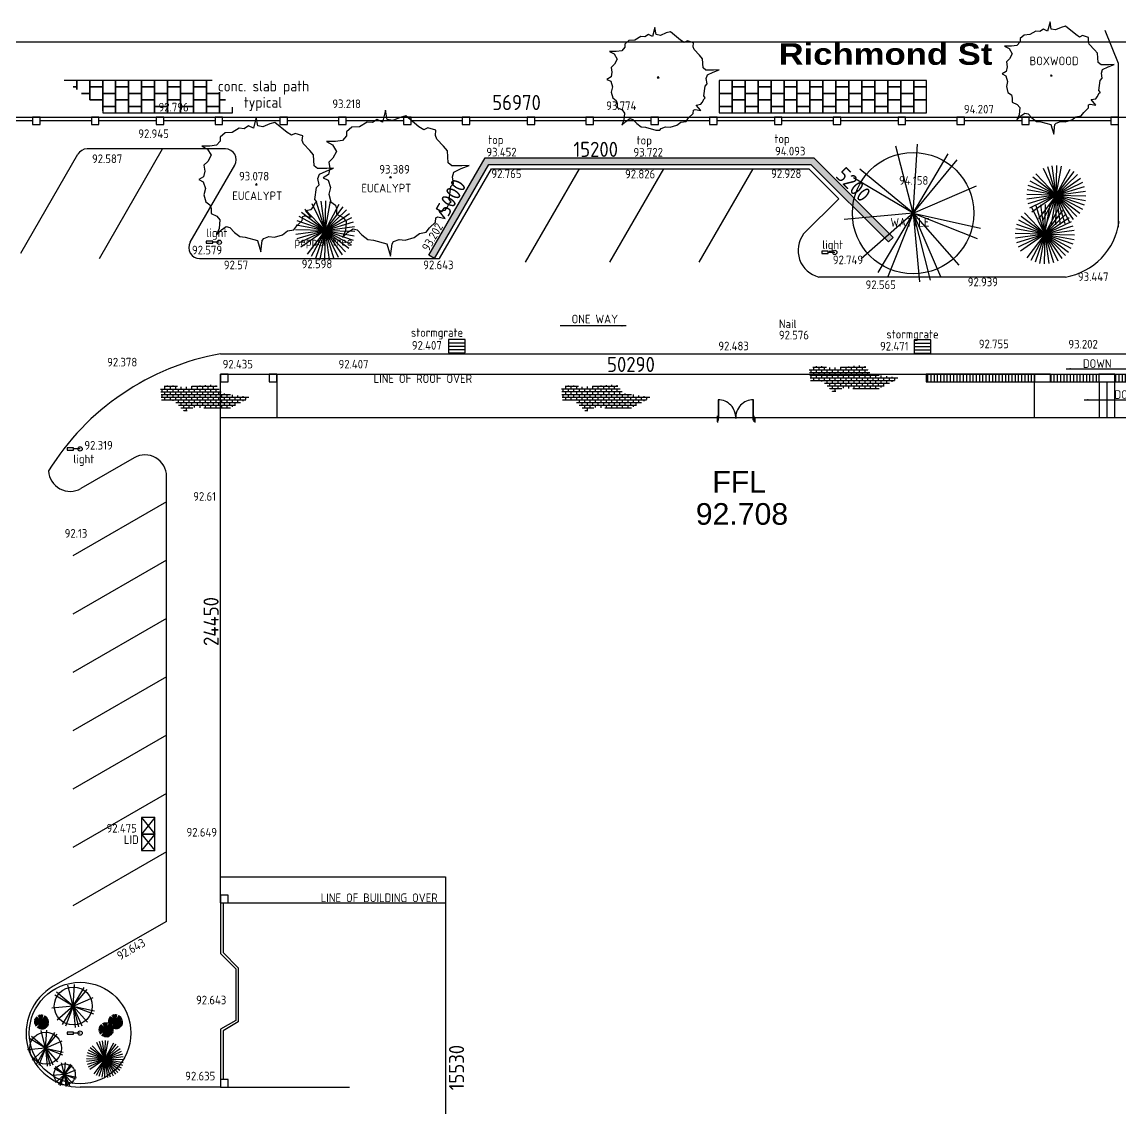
# Model space of a CAD drawing. Extents: x -406070 to -21769, y -87485 to 68103.
# Drawn here: x -120960 to -70159, y 9843 to 60089 of the extents above; entities that cross this region are included whole.
import ezdxf

# ---------------------------------------------------------------- set-up
doc = ezdxf.new("R2010")
doc.units = 0
doc.header["$MEASUREMENT"] = 0
doc.linetypes.add('HIDDEN', pattern=[9.525, 6.35, -3.175])
doc.layers.get('0').update_dxf_attribs({"linetype": 'CONTINUOUS'})
for name, color, linetype in [('CONSTRUCTION', 7, 'CONTINUOUS'), ('DIMS', 7, 'CONTINUOUS'), ('FIXTURES', 11, 'CONTINUOUS'), ('HATCH', 11, 'CONTINUOUS'), ('MVIEW', 7, 'CONTINUOUS'), ('SITE', 7, 'CONTINUOUS'), ('SPOTHEIGHTS', 7, 'CONTINUOUS'), ('WALLS', 2, 'CONTINUOUS')]:
    doc.layers.add(name, color=color, linetype=linetype)
doc.styles.add('DIMTEXT', font='isocp3.shx', dxfattribs={"width": 0.8})
doc.styles.add('HEADINGS', font='sanss___.ttf')
doc.styles.add('NOTES', font='isocp3.shx')
doc.styles.add('PRESENTATION', font='counb___.ttf')
doc.dimstyles.new('ARCH200$7', dxfattribs={"dimscale": 200, "dimtxt": 2, "dimasz": 1, "dimexe": 1, "dimexo": 8, "dimgap": 1, "dimtad": 1, "dimdec": 0, "dimtxsty": 'DIMTEXT', "dimcen": 2.5, "dimse1": 1, "dimse2": 1, "dimclrd": 256, "dimclre": 256, "dimclrt": 256, "dimazin": 3, "dimtfac": 1, "dimtdec": 0, "dimtmove": 0, "dimatfit": 3, "dimtolj": 1, "dimtzin": 0})

# ---------------------------------------------------------------- blocks, each defined once
blk = doc.blocks.new('STORMGRATE')
at = {"layer": 'FIXTURES'}
for p, q in [((-770, -155), (0, -155)), ((-770, -305), (0, -305)), ((-770, -455), (0, -455))]:
    blk.add_line(p, q, dxfattribs=at)
blk.add_lwpolyline([(-770, -610), (0, -610), (0, 0), (-770, 0)], close=True, dxfattribs=at)

msp = doc.modelspace()

# ---------------------------------------------------------------- hatches: boundary and pattern name
at = {"layer": 'HATCH'}
h = msp.add_hatch(dxfattribs=at)
h.set_pattern_fill('ACAD_ISO07W100', color=256, scale=25, angle=45, style=0)
h.set_pattern_definition([(45, (0, 0), (-88.38835, 88.38835), [12.5, -75])])
h.paths.add_polyline_path([(-99533.1, 53799.7), (-102133.1, 49296.4), (-101873.3, 49146.4), (-99359.9, 53499.7), (-84467.8, 53499.7), (-82524.6, 51561.8, -0.0329213), (-82458.7, 51925.4), (-84333, 53799.7)])
h.paths.add_polyline_path([(-81992.1, 51030.8), (-81600.9, 51067.7), (-82458.7, 51925.4, 0.0329213), (-82524.6, 51561.8)])
h.paths.add_polyline_path([(-81046, 50087.2), (-80819.8, 50286.5), (-81600.9, 51067.7), (-81992.1, 51030.8)])
h.paths.add_polyline_path([(-80656, 50122.8), (-80819.8, 50286.5), (-81046, 50087.2), (-80868.5, 49910.3)])
h = msp.add_hatch(dxfattribs=at)
h.set_pattern_fill('BRICK', color=256, scale=500, style=0)
h.set_pattern_definition([(0, (23169.02, 3000.54), (0, 125), []), (90, (23169.02, 3000.54), (-250, 2e-14), [125, -125]), (90, (23294.02, 3000.54), (-250, 2e-14), [-125, 125])])
h.paths.add_polyline_path([(-82116.3, 43111), (-81326.6, 43111), (-80379.1, 43616), (-81674.1, 43805.3), (-81989.9, 44215.6), (-83537.6, 44089.3), (-84074.5, 44184), (-84548.3, 44089.3), (-84485.2, 43489.7), (-83916.6, 43458.2), (-83411.3, 42953.2), (-83000.7, 43142.6)])
h = msp.add_hatch(dxfattribs=at)
h.set_pattern_fill('_U', color=256, scale=150, angle=90, style=0, pattern_type=0)
h.set_pattern_definition([(90, (0, 0), (-150, 9e-15), [])])
h.paths.add_polyline_path([(-74109.6, 43439.8), (-74109.6, 43789.8), (-79129.6, 43789.8), (-79129.6, 43439.8)])
h.paths.add_polyline_path([(-73379.6, 43789.8), (-73379.6, 43439.8), (-71135, 43439.8), (-71135, 43789.8)])
h.paths.add_polyline_path([(-70405, 43789.8), (-70405, 43439.8), (-68160, 43439.8), (-68160, 43789.8)])
h.paths.add_polyline_path([(-67430, 43789.8), (-67430, 43439.8), (-65185, 43439.8), (-65185, 43789.8)])
h.paths.add_polyline_path([(-62209.6, 43439.8), (-62209.6, 43789.8), (-64455, 43789.8), (-64455, 43439.8)])
h = msp.add_hatch(dxfattribs=at)
h.set_pattern_fill('BRICK', color=256, scale=500, style=0)
h.set_pattern_definition([(0, (-6845.91, 2107.34), (0, 125), []), (90, (-6845.9, 2107.34), (-250, 2e-14), [125, -125]), (90, (-6720.9, 2107.34), (-250, 2e-14), [-125, 125])])
h.paths.add_polyline_path([(-112131.2, 42217.8), (-111341.6, 42217.8), (-110394, 42722.8), (-111689, 42912.1), (-112004.9, 43322.4), (-113552.5, 43196.1), (-114089.5, 43290.8), (-114563.2, 43196.1), (-114500.1, 42596.5), (-113931.5, 42565), (-113426.2, 42060), (-113015.6, 42249.4)])
h = msp.add_hatch(dxfattribs=at)
h.set_pattern_fill('BRICK', color=256, scale=500, style=0)
h.set_pattern_definition([(0, (11703.48, 2111), (0, 125), []), (90, (11703.48, 2111), (-250, 2e-14), [125, -125]), (90, (11828.48, 2111), (-250, 2e-14), [-125, 125])])
h.paths.add_polyline_path([(-93581.8, 42221.5), (-92792.2, 42221.5), (-91844.6, 42726.4), (-93139.6, 42915.8), (-93455.5, 43326), (-95003.1, 43199.8), (-95540.1, 43294.5), (-96013.9, 43199.8), (-95950.7, 42600.2), (-95382.2, 42568.6), (-94876.8, 42063.7), (-94466.2, 42253)])

# ---------------------------------------------------------------- linework, layer by layer
for points in [[(-91525.4, 57559.9), (-91568.3, 57504.8), (-91482.5, 57504.8)], [(-73341, 57650.4), (-73383.9, 57595.3), (-73298.1, 57595.3)], [(-103907.6, 52946.8), (-103950.5, 52891.8), (-103864.7, 52891.8)], [(-110114.3, 52611.3), (-110157.2, 52556.3), (-110071.4, 52556.3)]]:
    msp.add_lwpolyline(points, close=True)
at = {"layer": 'CONSTRUCTION', "color": 6}
msp.add_line((-126865.5, 55690.8), (-30187.6, 55690.8), dxfattribs=at)
at = {"layer": 'CONSTRUCTION'}
for p, q in [((-120468.7, 55515.8), (-123118.7, 55515.8)), ((-117748.7, 55515.8), (-120118.7, 55515.8)), ((-114748.7, 55515.8), (-117398.7, 55515.8)), ((-112028.7, 55515.8), (-114398.7, 55515.8)), ((-109028.7, 55515.8), (-111678.7, 55515.8)), ((-106308.7, 55515.8), (-108678.7, 55515.8)), ((-103308.7, 55515.8), (-105958.7, 55515.8)), ((-100588.7, 55515.8), (-102958.7, 55515.8)), ((-97588.7, 55515.8), (-100238.7, 55515.8)), ((-94868.7, 55515.8), (-97238.7, 55515.8)), ((-91868.7, 55515.8), (-94518.7, 55515.8)), ((-89148.7, 55515.8), (-91518.7, 55515.8)), ((-86148.7, 55515.8), (-88798.7, 55515.8)), ((-83428.7, 55515.8), (-85798.7, 55515.8)), ((-80428.7, 55515.8), (-83078.7, 55515.8)), ((-77708.7, 55515.8), (-80078.7, 55515.8)), ((-74708.7, 55515.8), (-77358.7, 55515.8)), ((-70579.6, 55515.8), (-74358.7, 55515.8)), ((-70229.6, 50591.2), (-70229.6, 55690.8)), ((-121017.9, 49396.4), (-118379.8, 53965.8)), ((-111545, 54215.8), (-117946.8, 54215.8)), ((-117380.7, 49146.4), (-114453.9, 54215.8)), ((-113172.7, 49896.4), (-111112, 53465.8)), ((-99244.4, 53299.7), (-84557.7, 53299.7)), ((-95177.3, 53299.7), (-97677.3, 48969.6)), ((-91285.3, 53299.7), (-93785.3, 48969.6)), ((-87143.3, 53299.7), (-89643.3, 48969.6)), ((-84557.7, 53299.7), (-83168.8, 51910.8)), ((-83168.8, 51910.8), (-84796.4, 50283.2)), ((-111769.6, 44739.8), (-69652.3, 44739.8)), ((-115769.6, 39925.7), (-118230.4, 38505)), ((-114269.6, 18475.9), (-114269.6, 39059.7)), ((-114269.6, 18475.9), (-119519.6, 15474.8)), ((-111769.6, 10809.8), (-118269.6, 10809.8)), ((-111769.6, 10809.8), (-105804.6, 10809.8))]:
    msp.add_line(p, q, dxfattribs=at)
at = {"layer": 'CONSTRUCTION', "color": 1}
msp.add_line((-109170.6, 43789.8), (-74109.6, 43789.8), dxfattribs=at)
at = {"layer": 'CONSTRUCTION'}
for points in [[(-120468.7, 55690.8), (-120468.7, 55340.8), (-120118.7, 55340.8), (-120118.7, 55690.8)], [(-117748.7, 55690.8), (-117748.7, 55340.8), (-117398.7, 55340.8), (-117398.7, 55690.8)], [(-114748.7, 55690.8), (-114748.7, 55340.8), (-114398.7, 55340.8), (-114398.7, 55690.8)], [(-112028.7, 55690.8), (-112028.7, 55340.8), (-111678.7, 55340.8), (-111678.7, 55690.8)], [(-109028.7, 55690.8), (-109028.7, 55340.8), (-108678.7, 55340.8), (-108678.7, 55690.8)], [(-106308.7, 55690.8), (-106308.7, 55340.8), (-105958.7, 55340.8), (-105958.7, 55690.8)], [(-103308.7, 55690.8), (-103308.7, 55340.8), (-102958.7, 55340.8), (-102958.7, 55690.8)], [(-100588.7, 55690.8), (-100588.7, 55340.8), (-100238.7, 55340.8), (-100238.7, 55690.8)], [(-97588.7, 55690.8), (-97588.7, 55340.8), (-97238.7, 55340.8), (-97238.7, 55690.8)], [(-94868.7, 55690.8), (-94868.7, 55340.8), (-94518.7, 55340.8), (-94518.7, 55690.8)], [(-91868.7, 55690.8), (-91868.7, 55340.8), (-91518.7, 55340.8), (-91518.7, 55690.8)], [(-89148.7, 55690.8), (-89148.7, 55340.8), (-88798.7, 55340.8), (-88798.7, 55690.8)], [(-86148.7, 55690.8), (-86148.7, 55340.8), (-85798.7, 55340.8), (-85798.7, 55690.8)], [(-83428.7, 55690.8), (-83428.7, 55340.8), (-83078.7, 55340.8), (-83078.7, 55690.8)], [(-80428.7, 55690.8), (-80428.7, 55340.8), (-80078.7, 55340.8), (-80078.7, 55690.8)], [(-77708.7, 55690.8), (-77708.7, 55340.8), (-77358.7, 55340.8), (-77358.7, 55690.8)], [(-74708.7, 55690.8), (-74708.7, 55340.8), (-74358.7, 55340.8), (-74358.7, 55690.8)], [(-70579.6, 55690.8), (-70579.6, 55340.8), (-70229.6, 55340.8), (-70229.6, 55690.8)]]:
    msp.add_lwpolyline(points, close=True, dxfattribs=at)
for centre, radius, start, end in [((-117946.8, 53715.8), 500, 90, 150), ((-111545, 53715.8), 500, 330, 90), ((-73182.5, 51251.8), 3003.9, 279.58783, 352.53), ((-112739.7, 49646.4), 500, 150, 270), ((-83792.9, 49517.1), 1262.5, 142.64324, 256.42007), ((-109671.9, 33104.9), 11822.5, 100.22035, 148.28653), ((-115269.6, 39059.7), 1000, 0, 120), ((-118730.4, 39371), 1000, 182.94494, 300)]:
    msp.add_arc(centre, radius, start, end, dxfattribs=at)
at = {"layer": 'DIMS'}
for p, q in [((-70229.6, 58160.8), (-70841, 59690.8)), ((-70229.6, 55690.8), (-70229.6, 58160.8))]:
    msp.add_line(p, q, dxfattribs=at)
at = {"layer": 'FIXTURES'}
for p, q in [((-88779.6, 41589.8), (-88779.6, 41859.8)), ((-87089.6, 41589.8), (-87089.6, 41859.8)), ((-115425.4, 23290.2), (-114815.4, 22520.2)), ((-114815.4, 23290.2), (-115425.4, 22520.2)), ((-114815.4, 22520.2), (-115425.4, 21750.2)), ((-115425.4, 22520.2), (-114815.4, 21750.2))]:
    msp.add_line(p, q, dxfattribs=at)
for points in [[(-73398.7, 60089.4), (-73513.2, 59667.6), (-73699.1, 59759.3), (-73870.8, 59649.3), (-74056.8, 59667.6), (-74328.5, 59502.6), (-74600.3, 59484.2), (-74786.3, 59319.1), (-74786.3, 59172.4), (-74929.3, 59007.4), (-75186.8, 58970.7), (-75501.5, 58970.7), (-75286.9, 58860.7), (-75143.9, 58622.3), (-75272.6, 58383.9), (-75415.7, 58237.2), (-75387.1, 58017.1), (-75430, 57797.1), (-75615.9, 57687), (-75444.3, 57595.3), (-75358.5, 57338.6), (-75415.7, 57100.2), (-75344.1, 56825.1), (-75186.8, 56715.1), (-75143.9, 56568.4), (-75143.9, 56385), (-74915, 56274.9), (-74800.6, 56128.2), (-74829.2, 55798.2), (-74929.3, 55559.7), (-74743.3, 55743.1), (-74557.4, 55871.5), (-74414.4, 55834.8), (-74242.7, 55651.4), (-74028.1, 55486.4), (-73827.9, 55468), (-73355.8, 55339.7), (-73227.1, 54899.5), (-73169.8, 55339.7), (-73112.6, 55413), (-72912.4, 55486.4), (-72697.8, 55468), (-72383.1, 55559.7), (-72197.1, 55706.5), (-71954, 55743.1), (-71839.5, 55908.2), (-71625, 56109.9), (-71610.7, 56256.6), (-71539.1, 56293.3), (-71281.6, 56238.3), (-71496.2, 56495), (-71281.6, 56531.7), (-71210.1, 56623.4), (-71124.3, 56788.4), (-71067.1, 56825.1), (-71138.6, 56916.8), (-71081.4, 57375.3), (-70981.3, 57485.3), (-71024.2, 57723.7), (-70966.9, 57888.7), (-70709.5, 58017.1), (-70423.4, 58127.1), (-70680.9, 58108.8), (-71038.5, 58108.8), (-71167.2, 58218.8), (-71195.8, 58640.6), (-71338.9, 58805.7), (-71582.1, 59062.4), (-71625, 59190.8), (-71610.7, 59374.2), (-71896.8, 59465.9), (-72039.8, 59392.5), (-72211.5, 59502.6), (-72683.5, 59887.6), (-72883.8, 59832.6), (-73141.2, 59722.6), (-73341.5, 59759.3)], [(-91677.5, 59836.8), (-91791.9, 59415), (-91977.9, 59506.7), (-92149.6, 59396.7), (-92335.5, 59415), (-92607.3, 59250), (-92879.1, 59231.6), (-93065.1, 59066.6), (-93065.1, 58919.9), (-93208.1, 58754.8), (-93465.6, 58718.2), (-93780.3, 58718.2), (-93565.7, 58608.1), (-93422.7, 58369.7), (-93551.4, 58131.3), (-93694.5, 57984.6), (-93665.8, 57764.5), (-93708.7, 57544.5), (-93894.7, 57434.5), (-93723.1, 57342.7), (-93637.2, 57086), (-93694.5, 56847.6), (-93622.9, 56572.5), (-93465.6, 56462.5), (-93422.7, 56315.8), (-93422.7, 56132.4), (-93193.8, 56022.4), (-93079.3, 55875.7), (-93108, 55545.6), (-93208.1, 55307.2), (-93022.1, 55490.6), (-92836.2, 55618.9), (-92693.1, 55582.3), (-92521.5, 55398.8), (-92306.9, 55233.8), (-92106.6, 55215.5), (-91634.6, 55087.1), (-91505.8, 55076), (-91448.6, 55087.1), (-91391.4, 55160.5), (-91191.1, 55233.8), (-90976.6, 55215.5), (-90661.9, 55307.2), (-90475.9, 55453.9), (-90232.8, 55490.6), (-90118.3, 55655.6), (-89903.7, 55857.3), (-89889.4, 56004), (-89817.9, 56040.7), (-89560.4, 55985.7), (-89775, 56242.4), (-89560.4, 56279.1), (-89488.9, 56370.8), (-89403.1, 56535.8), (-89345.8, 56572.5), (-89417.4, 56664.2), (-89360.2, 57122.7), (-89260, 57232.7), (-89302.9, 57471.1), (-89245.7, 57636.2), (-88988.2, 57764.5), (-88702.2, 57874.6), (-88959.6, 57856.2), (-89317.2, 57856.2), (-89446, 57966.2), (-89474.6, 58388), (-89617.6, 58553.1), (-89860.8, 58809.8), (-89903.7, 58938.2), (-89889.4, 59121.6), (-90175.5, 59213.3), (-90318.6, 59139.9), (-90490.2, 59250), (-90962.3, 59635.1), (-91162.5, 59580.1), (-91420, 59470), (-91620.3, 59506.7)], [(-104136.2, 56006.8), (-104285, 55458.5), (-104526.7, 55577.7), (-104749.9, 55434.7), (-104991.7, 55458.5), (-105345, 55244), (-105698.3, 55220.1), (-105940.1, 55005.5), (-105940.1, 54814.8), (-106126, 54600.3), (-106460.7, 54552.6), (-106869.8, 54552.6), (-106590.9, 54409.5), (-106404.9, 54099.6), (-106572.3, 53789.7), (-106758.3, 53598.9), (-106721.1, 53312.9), (-106776.9, 53026.8), (-107018.6, 52883.8), (-106795.5, 52764.5), (-106683.9, 52430.8), (-106758.3, 52120.9), (-106665.3, 51763.3), (-106460.7, 51620.2), (-106404.9, 51429.5), (-106404.9, 51191.1), (-106107.4, 51048), (-105958.6, 50857.3), (-105995.8, 50428.2), (-106126, 50118.3), (-105884.2, 50356.7), (-105642.5, 50523.6), (-105456.6, 50475.9), (-105233.4, 50237.5), (-104954.5, 50022.9), (-104694.1, 49999.1), (-104080.4, 49832.2), (-103913.1, 49260), (-103838.7, 49832.2), (-103764.3, 49927.6), (-103504, 50022.9), (-103225, 49999.1), (-102815.9, 50118.3), (-102574.2, 50309), (-102258.1, 50356.7), (-102109.3, 50571.3), (-101830.3, 50833.5), (-101811.8, 51024.2), (-101718.7, 51071.9), (-101384, 51000.4), (-101663, 51334.2), (-101384, 51381.8), (-101291.1, 51501), (-101179.5, 51715.6), (-101105.1, 51763.3), (-101198.1, 51882.4), (-101123.7, 52478.5), (-100993.5, 52621.5), (-101049.3, 52931.4), (-100974.9, 53146), (-100640.2, 53312.9), (-100268.3, 53455.9), (-100603, 53432.1), (-101067.9, 53432.1), (-101235.2, 53575.1), (-101272.4, 54123.4), (-101458.4, 54338), (-101774.6, 54671.8), (-101830.3, 54838.6), (-101811.8, 55077), (-102183.7, 55196.3), (-102369.6, 55100.9), (-102592.8, 55244), (-103206.5, 55744.6), (-103466.8, 55673.1), (-103801.5, 55530), (-104061.9, 55577.7)], [(-110118.3, 55680.8), (-110255.7, 55174.7), (-110478.8, 55284.7), (-110684.8, 55152.7), (-110908, 55174.7), (-111234.1, 54976.6), (-111560.2, 54954.6), (-111783.4, 54756.5), (-111783.4, 54580.5), (-111955, 54382.5), (-112264, 54338.4), (-112641.6, 54338.4), (-112384.2, 54206.4), (-112212.5, 53920.3), (-112367, 53634.2), (-112538.7, 53458.2), (-112504.3, 53194.1), (-112555.8, 52930), (-112779, 52798), (-112573, 52687.9), (-112470, 52379.9), (-112538.7, 52093.8), (-112452.8, 51763.7), (-112264, 51631.7), (-112212.5, 51455.6), (-112212.5, 51235.6), (-111937.9, 51103.5), (-111800.5, 50927.4), (-111834.9, 50531.4), (-111955, 50245.2), (-111731.9, 50465.3), (-111508.7, 50619.4), (-111337.1, 50575.4), (-111131.1, 50355.3), (-110873.6, 50157.2), (-110633.3, 50135.2), (-110066.8, 49981.2), (-109912.3, 49453), (-109843.7, 49981.2), (-109775, 50069.2), (-109534.7, 50157.2), (-109277.2, 50135.2), (-108899.6, 50245.2), (-108676.4, 50421.3), (-108384.6, 50465.3), (-108247.3, 50663.4), (-107989.8, 50905.4), (-107972.7, 51081.5), (-107886.8, 51125.5), (-107577.8, 51059.5), (-107835.3, 51367.6), (-107577.8, 51411.6), (-107492, 51521.6), (-107389, 51719.7), (-107320.3, 51763.7), (-107406.2, 51873.7), (-107337.5, 52423.9), (-107217.4, 52555.9), (-107268.9, 52842), (-107200.2, 53040.1), (-106891.2, 53194.1), (-106547.9, 53326.1), (-106856.9, 53304.1), (-107286, 53304.1), (-107440.5, 53436.2), (-107474.8, 53942.3), (-107646.5, 54140.4), (-107938.3, 54448.5), (-107989.8, 54602.5), (-107972.7, 54822.6), (-108316, 54932.6), (-108487.6, 54844.6), (-108693.6, 54976.6), (-109260.1, 55438.7), (-109500.4, 55372.7), (-109809.3, 55240.7), (-110049.7, 55284.7)], [(-88749.6, 42609.8), (-88749.6, 41789.8), (-88714.6, 41789.8), (-88714.6, 42609.8)], [(-87154.6, 42609.8), (-87154.6, 41789.8), (-87119.6, 41789.8), (-87119.6, 42609.8)], [(-88779.6, 41789.8), (-88779.6, 41659.8), (-88739.6, 41659.8), (-88739.6, 41749.8), (-88749.6, 41749.8), (-88749.6, 41789.8)], [(-87089.6, 41789.8), (-87089.6, 41659.8), (-87129.6, 41659.8), (-87129.6, 41749.8), (-87119.6, 41749.8), (-87119.6, 41789.8)], [(-115425.4, 23290.2), (-115425.4, 22520.2), (-114815.4, 22520.2), (-114815.4, 23290.2)], [(-115425.4, 22520.2), (-115425.4, 21750.2), (-114815.4, 21750.2), (-114815.4, 22520.2)]]:
    msp.add_lwpolyline(points, close=True, dxfattribs=at)
for centre, start, end in [((-88757.6, 41789.8), 357.20397, 90), ((-87119.6, 41789.8), 90, 182.79603)]:
    msp.add_arc(centre, 820, start, end, dxfattribs=at)
at = {"layer": 'MVIEW'}
for p, q in [((-101642.3, 49146.4), (-99244.4, 53299.7)), ((-111832.1, 49900.4), (-112132.1, 49900.4)), ((-83358.6, 49430.2), (-83658.6, 49430.2)), ((-112739.7, 49146.4), (-101642.3, 49146.4)), ((-118269.6, 40335.8), (-118569.6, 40335.8)), ((-114269.6, 37890.9), (-118599.7, 35390.9)), ((-114269.6, 35190.9), (-118599.7, 32690.9)), ((-114269.6, 32490.9), (-118599.7, 29990.9)), ((-114269.6, 29790.9), (-118599.7, 27290.9)), ((-114269.6, 27090.9), (-118599.7, 24590.9)), ((-114269.6, 24390.9), (-118599.7, 21890.9)), ((-114269.6, 21690.9), (-118599.7, 19190.9)), ((-111769.6, 19339.8), (-111769.6, 16989.8)), ((-111659.6, 19339.8), (-111659.6, 17035.3)), ((-111069.6, 16289.8), (-111769.6, 16989.8)), ((-110959.6, 16335.3), (-111659.6, 17035.3)), ((-111069.6, 16289.8), (-111069.6, 13889.8)), ((-110959.6, 16335.3), (-110959.6, 13826.3)), ((-111069.6, 13889.8), (-111769.6, 13485.6)), ((-110959.6, 13826.3), (-111659.6, 13422.1)), ((-118269.6, 13309.8), (-118569.6, 13309.8)), ((-111769.6, 13485.6), (-111769.6, 10809.8)), ((-111659.6, 13422.1), (-111659.6, 11159.8))]:
    msp.add_line(p, q, dxfattribs=at)
for points in [[(-112432.1, 49850.4), (-112132.1, 49850.4), (-112132.1, 49950.4), (-112432.1, 49950.4)], [(-83958.6, 49380.2), (-83658.6, 49380.2), (-83658.6, 49480.2), (-83958.6, 49480.2)], [(-111769.6, 43439.8), (-111419.6, 43439.8), (-111419.6, 43789.8), (-111769.6, 43789.8)], [(-109520.6, 43439.8), (-109170.6, 43439.8), (-109170.6, 43789.8), (-109520.6, 43789.8)], [(-118869.6, 40285.8), (-118569.6, 40285.8), (-118569.6, 40385.8), (-118869.6, 40385.8)], [(-111769.6, 19339.8), (-111419.6, 19339.8), (-111419.6, 19689.8), (-111769.6, 19689.8)], [(-118869.6, 13259.8), (-118569.6, 13259.8), (-118569.6, 13359.8), (-118869.6, 13359.8)], [(-111769.6, 10809.8), (-111419.6, 10809.8), (-111419.6, 11159.8), (-111769.6, 11159.8)]]:
    msp.add_lwpolyline(points, close=True, dxfattribs=at)
for centre, radius in [((-111832.1, 49900.4), 100), ((-83358.6, 49430.2), 100), ((-118269.6, 40335.8), 100), ((-118269.6, 13309.8), 2350), ((-118269.6, 13309.8), 100)]:
    msp.add_circle(centre, radius, dxfattribs=at)
msp.add_arc((-118269.6, 13309.8), 2500, 120, 270, dxfattribs=at)
at = {"layer": 'SITE', "color": 11}
for p, q in [((-79733.5, 51243.6), (-79531.7, 54433.9)), ((-79733.5, 51243.6), (-80527.5, 54340.1)), ((-79733.5, 51243.6), (-78105.3, 53994.6)), ((-79733.5, 51243.6), (-77695, 53706)), ((-73109.2, 52076.8), (-73505, 53388.5)), ((-73109.2, 52076.8), (-73294.9, 53434.2)), ((-73109.2, 52076.8), (-73080.3, 53446.6)), ((-73109.2, 52076.8), (-72866.4, 53425.2)), ((-79733.5, 51243.6), (-82484.5, 52871.7)), ((-79733.5, 51243.6), (-82196, 53282)), ((-73109.2, 52076.8), (-74200.4, 52905.3)), ((-73109.2, 52076.8), (-74057.3, 53065.8)), ((-73109.2, 52076.8), (-73705.3, 53310.4)), ((-73109.2, 52076.8), (-72461.6, 53284.2)), ((-73109.2, 52076.8), (-72280.7, 53168)), ((-73109.2, 52076.8), (-72120.2, 53025)), ((-73109.2, 52076.8), (-71984.1, 52858.6)), ((-79733.5, 51243.6), (-76799.3, 52512.2)), ((-73109.2, 52076.8), (-74403, 52527.6)), ((-73109.2, 52076.8), (-74316.5, 52724.4)), ((-73109.2, 52076.8), (-71875.6, 52672.9)), ((-73109.2, 52076.8), (-71797.6, 52472.6)), ((-73109.2, 52076.8), (-74478.9, 52105.7)), ((-73109.2, 52076.8), (-74466.6, 51891.1)), ((-73109.2, 52076.8), (-74457.5, 52319.6)), ((-73109.2, 52076.8), (-74420.8, 51681)), ((-73109.2, 52076.8), (-74342.8, 51480.7)), ((-73109.2, 52076.8), (-74234.3, 51295.1)), ((-73109.2, 52076.8), (-73937.7, 50985.7)), ((-73109.2, 52076.8), (-73756.8, 50869.5)), ((-73109.2, 52076.8), (-73559.9, 50783.1)), ((-73109.2, 52076.8), (-73352, 50728.5)), ((-73109.2, 52076.8), (-73138.1, 50707.1)), ((-73109.2, 52076.8), (-71751.8, 52262.6)), ((-73109.2, 52076.8), (-72713.4, 50765.2)), ((-73109.2, 52076.8), (-72923.4, 50719.4)), ((-73109.2, 52076.8), (-71739.4, 52047.9)), ((-73109.2, 52076.8), (-71760.8, 51834)), ((-73109.2, 52076.8), (-71815.4, 51626.1)), ((-73109.2, 52076.8), (-71901.9, 51429.2)), ((-73109.2, 52076.8), (-72018, 51248.3)), ((-73109.2, 52076.8), (-72161.1, 51087.8)), ((-73109.2, 52076.8), (-72327.4, 50951.7)), ((-73109.2, 52076.8), (-72513.1, 50843.3)), ((-106933.2, 50445.1), (-107881.4, 51434.1)), ((-106933.2, 50445.1), (-107529.4, 51678.7)), ((-106933.2, 50445.1), (-107329, 51756.7)), ((-106933.2, 50445.1), (-107119, 51802.5)), ((-106933.2, 50445.1), (-106904.4, 51814.8)), ((-106933.2, 50445.1), (-106690.4, 51793.4)), ((-106933.2, 50445.1), (-106285.7, 51652.4)), ((-106933.2, 50445.1), (-106104.8, 51536.2)), ((-106933.2, 50445.1), (-105944.3, 51393.2)), ((-73637.2, 50268), (-74233.3, 51501.6)), ((-73637.2, 50268), (-74033, 51579.7)), ((-73637.2, 50268), (-73822.9, 51625.4)), ((-73637.2, 50268), (-73608.3, 51637.8)), ((-73637.2, 50268), (-73394.4, 51616.4)), ((-73637.2, 50268), (-72989.6, 51475.4)), ((-73637.2, 50268), (-72808.7, 51359.2)), ((-106933.2, 50445.1), (-108227, 50895.8)), ((-106933.2, 50445.1), (-108140.6, 51092.7)), ((-106933.2, 50445.1), (-108024.4, 51273.6)), ((-106933.2, 50445.1), (-105808.1, 51226.8)), ((-106933.2, 50445.1), (-105699.7, 51041.2)), ((-106933.2, 50445.1), (-105621.6, 50840.9)), ((-79733.5, 51243.6), (-82916.1, 50943.8)), ((-79733.5, 51243.6), (-82132.1, 49130.3)), ((-79733.5, 51243.6), (-81361.7, 48492.5)), ((-79733.5, 51243.6), (-80911.3, 48271.7)), ((-79733.5, 51243.6), (-79433.7, 48060.9)), ((-79733.5, 51243.6), (-78939.5, 48147)), ((-79733.5, 51243.6), (-78464.9, 48309.3)), ((-79733.5, 51243.6), (-77620.3, 48845)), ((-79733.5, 51243.6), (-76761.6, 50065.8)), ((-79733.5, 51243.6), (-76614, 50545.2)), ((-73637.2, 50268), (-74844.5, 50915.6)), ((-73637.2, 50268), (-74728.3, 51096.5)), ((-73637.2, 50268), (-74585.3, 51257)), ((-73637.2, 50268), (-72648.2, 51216.2)), ((-73637.2, 50268), (-72512.1, 51049.8)), ((-73637.2, 50268), (-72403.6, 50864.2)), ((-106933.2, 50445.1), (-108303, 50474)), ((-106933.2, 50445.1), (-108290.6, 50259.3)), ((-106933.2, 50445.1), (-108281.6, 50687.9)), ((-106933.2, 50445.1), (-108244.9, 50049.3)), ((-106933.2, 50445.1), (-108166.8, 49849)), ((-106933.2, 50445.1), (-108058.4, 49663.3)), ((-106933.2, 50445.1), (-107761.7, 49353.9)), ((-106933.2, 50445.1), (-107580.8, 49237.7)), ((-106933.2, 50445.1), (-107384, 49151.3)), ((-106933.2, 50445.1), (-107176.1, 49096.7)), ((-106933.2, 50445.1), (-106962.1, 49075.3)), ((-106933.2, 50445.1), (-105575.8, 50630.8)), ((-106933.2, 50445.1), (-106537.4, 49133.5)), ((-106933.2, 50445.1), (-106337.1, 49211.5)), ((-106933.2, 50445.1), (-105563.5, 50416.2)), ((-106933.2, 50445.1), (-105584.9, 50202.3)), ((-106933.2, 50445.1), (-105639.5, 49994.3)), ((-106933.2, 50445.1), (-105725.9, 49797.5)), ((-106933.2, 50445.1), (-105842.1, 49616.6)), ((-106933.2, 50445.1), (-105985.1, 49456.1)), ((-106933.2, 50445.1), (-106151.5, 49320)), ((-106933.2, 50445.1), (-106747.5, 49087.7)), ((-73637.2, 50268), (-75006.9, 50296.9)), ((-73637.2, 50268), (-74985.5, 50510.9)), ((-73637.2, 50268), (-74931, 50718.8)), ((-73637.2, 50268), (-72325.6, 50663.8)), ((-73637.2, 50268), (-72279.8, 50453.8)), ((-73637.2, 50268), (-74994.6, 50082.3)), ((-73637.2, 50268), (-74948.8, 49872.2)), ((-73637.2, 50268), (-74870.7, 49671.9)), ((-73637.2, 50268), (-74762.3, 49486.3)), ((-73637.2, 50268), (-74465.7, 49176.9)), ((-73637.2, 50268), (-74284.8, 49060.7)), ((-73637.2, 50268), (-74087.9, 48974.3)), ((-73637.2, 50268), (-73880, 48919.7)), ((-73637.2, 50268), (-73666.1, 48898.3)), ((-73637.2, 50268), (-73241.4, 48956.4)), ((-73637.2, 50268), (-73041.1, 49034.5)), ((-73637.2, 50268), (-72267.4, 50239.2)), ((-73637.2, 50268), (-72288.8, 50025.2)), ((-73637.2, 50268), (-72343.4, 49817.3)), ((-73637.2, 50268), (-72429.8, 49620.5)), ((-73637.2, 50268), (-72546, 49439.6)), ((-73637.2, 50268), (-72689.1, 49279.1)), ((-73637.2, 50268), (-72855.4, 49142.9)), ((-73637.2, 50268), (-73451.4, 48910.6)), ((-118585.6, 14562.5), (-118833.8, 15530.2)), ((-118585.6, 14562.5), (-118522.6, 15559.5)), ((-118585.6, 14562.5), (-118076.8, 15422.2)), ((-118585.6, 14562.5), (-117948.6, 15332.1)), ((-118585.6, 14562.5), (-119445.3, 15071.3)), ((-118585.6, 14562.5), (-119355.2, 15199.6)), ((-118585.6, 14562.5), (-117668.7, 14959)), ((-118585.6, 14562.5), (-119580.2, 14468.9)), ((-118585.6, 14562.5), (-119335.2, 13902.2)), ((-118585.6, 14562.5), (-119094.4, 13702.8)), ((-118585.6, 14562.5), (-118953.7, 13633.8)), ((-118585.6, 14562.5), (-117656.9, 14194.5)), ((-118585.6, 14562.5), (-117610.8, 14344.3)), ((-118585.6, 14562.5), (-118492, 13568)), ((-118585.6, 14562.5), (-118337.5, 13594.9)), ((-118585.6, 14562.5), (-118189.2, 13645.6)), ((-118585.6, 14562.5), (-117925.2, 13813)), ((-120052.7, 13822.4), (-120395.2, 13829.6)), ((-120052.7, 13822.4), (-120392.1, 13775.9)), ((-120052.7, 13822.4), (-120389.8, 13883.1)), ((-120052.7, 13822.4), (-120380.6, 13723.4)), ((-120052.7, 13822.4), (-120376.2, 13935)), ((-120052.7, 13822.4), (-120361.1, 13673.3)), ((-120052.7, 13822.4), (-120354.6, 13984.3)), ((-120052.7, 13822.4), (-120334, 13626.9)), ((-120052.7, 13822.4), (-120325.5, 14029.5)), ((-120052.7, 13822.4), (-120289.8, 14069.6)), ((-120052.7, 13822.4), (-120259.8, 13549.6)), ((-120052.7, 13822.4), (-120214.6, 13520.5)), ((-120052.7, 13822.4), (-120201.7, 14130.7)), ((-120052.7, 13822.4), (-120165.4, 13498.9)), ((-120052.7, 13822.4), (-120151.7, 14150.3)), ((-120052.7, 13822.4), (-120113.4, 13485.3)), ((-120052.7, 13822.4), (-120099.2, 14161.7)), ((-120052.7, 13822.4), (-120059.9, 13479.9)), ((-120052.7, 13822.4), (-120045.5, 14164.8)), ((-120052.7, 13822.4), (-119992, 14159.4)), ((-120052.7, 13822.4), (-119890.8, 14124.2)), ((-120052.7, 13822.4), (-119845.6, 14095.1)), ((-120052.7, 13822.4), (-119805.5, 14059.4)), ((-120052.7, 13822.4), (-119771.4, 14017.8)), ((-120052.7, 13822.4), (-119744.3, 13971.4)), ((-120052.7, 13822.4), (-119724.8, 13921.3)), ((-120052.7, 13822.4), (-119713.4, 13868.8)), ((-120052.7, 13822.4), (-119815.7, 13575.1)), ((-120052.7, 13822.4), (-119857.3, 13541.1)), ((-120052.7, 13822.4), (-119903.7, 13514)), ((-120052.7, 13822.4), (-119953.8, 13494.4)), ((-120052.7, 13822.4), (-120006.3, 13483)), ((-120052.7, 13822.4), (-119729.3, 13709.7)), ((-120052.7, 13822.4), (-119750.9, 13660.5)), ((-120052.7, 13822.4), (-119779.9, 13615.2)), ((-120052.7, 13822.4), (-119710.3, 13815.1)), ((-120052.7, 13822.4), (-119715.6, 13761.7)), ((-117070.2, 13457.2), (-117219.2, 13765.5)), ((-117070.2, 13457.2), (-117169.2, 13785.1)), ((-117070.2, 13457.2), (-117116.6, 13796.5)), ((-117070.2, 13457.2), (-117063, 13799.6)), ((-117070.2, 13457.2), (-117009.5, 13794.2)), ((-117070.2, 13457.2), (-116908.3, 13759)), ((-117070.2, 13457.2), (-116863.1, 13729.9)), ((-116631.6, 13837), (-116974, 13844.2)), ((-116631.6, 13837), (-116971, 13790.5)), ((-116631.6, 13837), (-116968.7, 13897.7)), ((-116631.6, 13837), (-116959.5, 13738)), ((-116631.6, 13837), (-116955.1, 13949.7)), ((-116631.6, 13837), (-116940, 13687.9)), ((-116631.6, 13837), (-116933.4, 13998.9)), ((-116631.6, 13837), (-116912.9, 13641.5)), ((-116631.6, 13837), (-116904.4, 14044.1)), ((-116631.6, 13837), (-116868.6, 14084.2)), ((-116631.6, 13837), (-116838.7, 13564.2)), ((-116631.6, 13837), (-116793.5, 13535.1)), ((-116631.6, 13837), (-116780.6, 14145.4)), ((-116631.6, 13837), (-116744.3, 13513.5)), ((-116631.6, 13837), (-116730.6, 14164.9)), ((-116631.6, 13837), (-116692.3, 13499.9)), ((-116631.6, 13837), (-116678, 14176.3)), ((-116631.6, 13837), (-116638.8, 13494.5)), ((-116631.6, 13837), (-116624.4, 14179.4)), ((-116631.6, 13837), (-116570.9, 14174.1)), ((-116631.6, 13837), (-116469.7, 14138.8)), ((-116631.6, 13837), (-116424.5, 14109.8)), ((-116631.6, 13837), (-116384.4, 14074)), ((-116631.6, 13837), (-116350.3, 14032.4)), ((-116631.6, 13837), (-116323.2, 13986)), ((-116631.6, 13837), (-116303.7, 13935.9)), ((-116631.6, 13837), (-116292.3, 13883.4)), ((-116631.6, 13837), (-116294.5, 13776.3)), ((-116631.6, 13837), (-116289.2, 13829.7)), ((-116631.6, 13837), (-116482.6, 13528.6)), ((-116631.6, 13837), (-116436.2, 13555.7)), ((-116631.6, 13837), (-116394.6, 13589.7)), ((-116631.6, 13837), (-116358.8, 13629.8)), ((-116631.6, 13837), (-116329.8, 13675.1)), ((-116631.6, 13837), (-116308.2, 13724.3)), ((-116631.6, 13837), (-116585.2, 13497.6)), ((-116631.6, 13837), (-116532.7, 13509.1)), ((-119865.5, 12612.7), (-120073.9, 13425.6)), ((-119865.5, 12612.7), (-119812.5, 13450.2)), ((-119865.5, 12612.7), (-119438.1, 13334.9)), ((-119865.5, 12612.7), (-119330.4, 13259.1)), ((-117070.2, 13457.2), (-117412.7, 13464.4)), ((-117070.2, 13457.2), (-117409.6, 13410.7)), ((-117070.2, 13457.2), (-117407.3, 13517.9)), ((-117070.2, 13457.2), (-117398.1, 13358.2)), ((-117070.2, 13457.2), (-117393.7, 13569.8)), ((-117070.2, 13457.2), (-117378.6, 13308.1)), ((-117070.2, 13457.2), (-117372, 13619.1)), ((-117070.2, 13457.2), (-117351.5, 13261.7)), ((-117070.2, 13457.2), (-117343, 13664.3)), ((-117070.2, 13457.2), (-117307.2, 13704.4)), ((-117070.2, 13457.2), (-117277.3, 13184.4)), ((-117070.2, 13457.2), (-117232.1, 13155.3)), ((-117070.2, 13457.2), (-117182.9, 13133.7)), ((-117070.2, 13457.2), (-117130.9, 13120.1)), ((-117070.2, 13457.2), (-117077.4, 13114.7)), ((-117070.2, 13457.2), (-116823, 13694.2)), ((-117070.2, 13457.2), (-116788.9, 13652.6)), ((-117070.2, 13457.2), (-116761.8, 13606.2)), ((-117070.2, 13457.2), (-116742.3, 13556.1)), ((-117070.2, 13457.2), (-116730.9, 13503.6)), ((-117070.2, 13457.2), (-116833.2, 13209.9)), ((-117070.2, 13457.2), (-116874.8, 13175.9)), ((-117070.2, 13457.2), (-116921.2, 13148.8)), ((-117070.2, 13457.2), (-116971.3, 13129.2)), ((-117070.2, 13457.2), (-117023.8, 13117.8)), ((-117070.2, 13457.2), (-116746.8, 13344.5)), ((-117070.2, 13457.2), (-116768.4, 13295.3)), ((-117070.2, 13457.2), (-116797.4, 13250)), ((-117070.2, 13457.2), (-116727.8, 13449.9)), ((-117070.2, 13457.2), (-116733.1, 13396.5)), ((-119865.5, 12612.7), (-120587.6, 13040.1)), ((-119865.5, 12612.7), (-120511.9, 13147.8)), ((-119865.5, 12612.7), (-119095.2, 12945.8)), ((-117120.8, 12108.3), (-117713.4, 12726.4)), ((-117120.8, 12108.3), (-117493.4, 12879.3)), ((-117120.8, 12108.3), (-117368.2, 12928.1)), ((-117120.8, 12108.3), (-117236.9, 12956.7)), ((-117120.8, 12108.3), (-117102.8, 12964.4)), ((-117120.8, 12108.3), (-116969.1, 12951)), ((-117120.8, 12108.3), (-116716.1, 12862.9)), ((-117120.8, 12108.3), (-116603, 12790.3)), ((-117120.8, 12108.3), (-116502.7, 12700.9)), ((-119865.5, 12612.7), (-120700.9, 12534.1)), ((-119865.5, 12612.7), (-120495.1, 12058)), ((-119865.5, 12612.7), (-120292.9, 11890.6)), ((-119865.5, 12612.7), (-120174.6, 11832.6)), ((-119865.5, 12612.7), (-119310.7, 11983.1)), ((-119865.5, 12612.7), (-119532.5, 11842.5)), ((-119865.5, 12612.7), (-119657.1, 11799.9)), ((-119865.5, 12612.7), (-119786.8, 11777.3)), ((-119865.5, 12612.7), (-119046.6, 12429.4)), ((-119865.5, 12612.7), (-119085.4, 12303.6)), ((-117120.8, 12108.3), (-117963.5, 12260.1)), ((-117120.8, 12108.3), (-117929.4, 12390)), ((-117120.8, 12108.3), (-117875.4, 12513)), ((-117120.8, 12108.3), (-117802.8, 12626.1)), ((-117120.8, 12108.3), (-116417.6, 12596.9)), ((-117120.8, 12108.3), (-116349.8, 12480.9)), ((-117120.8, 12108.3), (-116301.1, 12355.7)), ((-117120.8, 12108.3), (-116272.4, 12224.4)), ((-118987.7, 11394.4), (-119418.6, 11751.1)), ((-118987.7, 11394.4), (-119126.7, 11936.3)), ((-118987.7, 11394.4), (-118952.4, 11952.7)), ((-118987.7, 11394.4), (-118702.8, 11875.8)), ((-118987.7, 11394.4), (-118631, 11825.3)), ((-117120.8, 12108.3), (-117976.9, 12126.4)), ((-117120.8, 12108.3), (-117969.2, 11992.2)), ((-117120.8, 12108.3), (-117940.6, 11860.9)), ((-117120.8, 12108.3), (-117891.8, 11735.7)), ((-117120.8, 12108.3), (-117824, 11619.7)), ((-117120.8, 12108.3), (-117638.6, 11426.3)), ((-117120.8, 12108.3), (-117525.6, 11353.7)), ((-117120.8, 12108.3), (-117402.5, 11299.7)), ((-117120.8, 12108.3), (-117272.6, 11265.6)), ((-117120.8, 12108.3), (-117138.9, 11252.2)), ((-117120.8, 12108.3), (-116748.3, 11337.3)), ((-117120.8, 12108.3), (-116632.2, 11405.1)), ((-117120.8, 12108.3), (-116528.2, 11490.2)), ((-117120.8, 12108.3), (-116438.8, 11590.5)), ((-117120.8, 12108.3), (-116366.2, 11703.6)), ((-117120.8, 12108.3), (-116312.2, 11826.6)), ((-117120.8, 12108.3), (-116278.1, 11956.5)), ((-117120.8, 12108.3), (-116264.7, 12090.2)), ((-117120.8, 12108.3), (-117004.7, 11259.9)), ((-117120.8, 12108.3), (-116873.4, 11288.5)), ((-118987.7, 11394.4), (-119544.7, 11341.9)), ((-118987.7, 11394.4), (-119469.1, 11679.3)), ((-118987.7, 11394.4), (-119407.5, 11024.6)), ((-118987.7, 11394.4), (-119272.6, 10913)), ((-118987.7, 11394.4), (-119193.8, 10874.3)), ((-118987.7, 11394.4), (-118474.2, 11616.4)), ((-118987.7, 11394.4), (-118467.6, 11188.3)), ((-118987.7, 11394.4), (-118441.8, 11272.2)), ((-118987.7, 11394.4), (-118935.2, 10837.4)), ((-118987.7, 11394.4), (-118848.8, 10852.5)), ((-118987.7, 11394.4), (-118765.7, 10880.9)), ((-118987.7, 11394.4), (-118617.9, 10974.6))]:
    msp.add_line(p, q, dxfattribs=at)
for centre, radius in [((-79733.5, 51243.6), 2809.2), ((-118585.6, 14562.5), 877.9), ((-119865.5, 12612.7), 737.4), ((-118987.7, 11394.4), 491.6)]:
    msp.add_circle(centre, radius, dxfattribs=at)
at = {"layer": 'SPOTHEIGHTS', "color": 8}
msp.add_line((-134529.6, 59171.6), (-30187.6, 59171.6), dxfattribs=at)
at = {"layer": 'SPOTHEIGHTS'}
for p, q in [((-72682.2, 48289.9), (-84089.3, 48289.9)), ((-71119.6, 43439.8), (-71119.6, 41789.8)), ((-70769.6, 43439.8), (-70769.6, 41789.8)), ((-70419.6, 43439.8), (-70419.6, 41789.8)), ((-88779.6, 41789.8), (-88779.6, 41562.5)), ((-87049.6, 41789.8), (-87049.6, 41562.5))]:
    msp.add_line(p, q, dxfattribs=at)
at = {"layer": 'SPOTHEIGHTS', "color": 8}
for points in [[(-118594, 57085), (-118426.5, 57085), (-118426.5, 57385), (-119008.4, 57385)], [(-118426.5, 56959.2), (-118426.5, 57085), (-118594, 57085)], [(-118200.7, 56785), (-117826.5, 56785), (-117826.5, 57385), (-118426.5, 57385), (-118426.5, 56959.2)], [(-112160.6, 57385), (-112426.5, 57385), (-112426.5, 56785), (-111826.5, 56785), (-111826.5, 56842.4)], [(-117826.5, 56485), (-117826.5, 56785), (-118200.7, 56785)], [(-117226.5, 55972), (-117226.5, 56485), (-117826.5, 56485)], [(-111826.5, 56842.4), (-111826.5, 56485), (-111546.5, 56485)], [(-111546.5, 56485), (-111826.5, 56485), (-111826.5, 55885), (-111226.5, 55885), (-111226.5, 56148)]]:
    msp.add_lwpolyline(points, dxfattribs=at)
for points in [[(-117226.5, 57385), (-117826.5, 57385), (-117826.5, 57085), (-117226.5, 57085)], [(-117226.5, 57085), (-117826.5, 57085), (-117826.5, 56485), (-117226.5, 56485)], [(-117226.5, 56785), (-116626.5, 56785), (-116626.5, 57385), (-117226.5, 57385)], [(-116026.5, 57385), (-116626.5, 57385), (-116626.5, 57085), (-116026.5, 57085)], [(-116026.5, 57085), (-116626.5, 57085), (-116626.5, 56485), (-116026.5, 56485)], [(-116026.5, 56785), (-115426.5, 56785), (-115426.5, 57385), (-116026.5, 57385)], [(-114826.5, 57385), (-115426.5, 57385), (-115426.5, 57085), (-114826.5, 57085)], [(-114826.5, 57085), (-115426.5, 57085), (-115426.5, 56485), (-114826.5, 56485)], [(-114826.5, 56785), (-114226.5, 56785), (-114226.5, 57385), (-114826.5, 57385)], [(-113626.5, 57385), (-114226.5, 57385), (-114226.5, 57085), (-113626.5, 57085)], [(-113626.5, 57085), (-114226.5, 57085), (-114226.5, 56485), (-113626.5, 56485)], [(-113626.5, 56785), (-113026.5, 56785), (-113026.5, 57385), (-113626.5, 57385)], [(-112426.5, 57385), (-113026.5, 57385), (-113026.5, 57085), (-112426.5, 57085)], [(-112426.5, 57085), (-113026.5, 57085), (-113026.5, 56485), (-112426.5, 56485)], [(-88705.5, 56785), (-88105.5, 56785), (-88105.5, 57385), (-88705.5, 57385)], [(-87505.5, 57385), (-88105.5, 57385), (-88105.5, 57085), (-87505.5, 57085)], [(-87505.5, 57085), (-88105.5, 57085), (-88105.5, 56485), (-87505.5, 56485)], [(-87505.5, 56785), (-86905.5, 56785), (-86905.5, 57385), (-87505.5, 57385)], [(-86305.5, 57385), (-86905.5, 57385), (-86905.5, 57085), (-86305.5, 57085)], [(-86305.5, 57085), (-86905.5, 57085), (-86905.5, 56485), (-86305.5, 56485)], [(-86305.5, 56785), (-85705.5, 56785), (-85705.5, 57385), (-86305.5, 57385)], [(-85105.5, 57385), (-85705.5, 57385), (-85705.5, 57085), (-85105.5, 57085)], [(-85105.5, 57085), (-85705.5, 57085), (-85705.5, 56485), (-85105.5, 56485)], [(-85105.5, 56785), (-84505.5, 56785), (-84505.5, 57385), (-85105.5, 57385)], [(-83905.5, 57385), (-84505.5, 57385), (-84505.5, 57085), (-83905.5, 57085)], [(-83905.5, 57085), (-84505.5, 57085), (-84505.5, 56485), (-83905.5, 56485)], [(-83905.5, 56785), (-83305.5, 56785), (-83305.5, 57385), (-83905.5, 57385)], [(-82705.5, 57385), (-83305.5, 57385), (-83305.5, 57085), (-82705.5, 57085)], [(-82705.5, 57085), (-83305.5, 57085), (-83305.5, 56485), (-82705.5, 56485)], [(-82705.5, 56785), (-82105.5, 56785), (-82105.5, 57385), (-82705.5, 57385)], [(-81505.5, 57385), (-82105.5, 57385), (-82105.5, 57085), (-81505.5, 57085)], [(-81505.5, 57085), (-82105.5, 57085), (-82105.5, 56485), (-81505.5, 56485)], [(-81505.5, 56785), (-80905.5, 56785), (-80905.5, 57385), (-81505.5, 57385)], [(-80305.5, 57385), (-80905.5, 57385), (-80905.5, 57085), (-80305.5, 57085)], [(-80305.5, 57085), (-80905.5, 57085), (-80905.5, 56485), (-80305.5, 56485)], [(-80305.5, 56785), (-79705.5, 56785), (-79705.5, 57385), (-80305.5, 57385)], [(-79105.5, 57385), (-79705.5, 57385), (-79705.5, 57085), (-79105.5, 57085)], [(-79105.5, 57085), (-79705.5, 57085), (-79705.5, 56485), (-79105.5, 56485)], [(-117226.5, 56185), (-116626.5, 56185), (-116626.5, 56785), (-117226.5, 56785)], [(-116026.5, 56485), (-116626.5, 56485), (-116626.5, 55885), (-116026.5, 55885)], [(-116026.5, 56185), (-115426.5, 56185), (-115426.5, 56785), (-116026.5, 56785)], [(-114826.5, 56485), (-115426.5, 56485), (-115426.5, 55885), (-114826.5, 55885)], [(-114826.5, 56185), (-114226.5, 56185), (-114226.5, 56785), (-114826.5, 56785)], [(-113626.5, 56485), (-114226.5, 56485), (-114226.5, 55885), (-113626.5, 55885)], [(-113626.5, 56185), (-113026.5, 56185), (-113026.5, 56785), (-113626.5, 56785)], [(-112426.5, 56485), (-113026.5, 56485), (-113026.5, 55885), (-112426.5, 55885)], [(-112426.5, 56185), (-111826.5, 56185), (-111826.5, 56785), (-112426.5, 56785)], [(-88705.5, 56185), (-88105.5, 56185), (-88105.5, 56785), (-88705.5, 56785)], [(-87505.5, 56485), (-88105.5, 56485), (-88105.5, 55885), (-87505.5, 55885)], [(-87505.5, 56185), (-86905.5, 56185), (-86905.5, 56785), (-87505.5, 56785)], [(-86305.5, 56485), (-86905.5, 56485), (-86905.5, 55885), (-86305.5, 55885)], [(-86305.5, 56185), (-85705.5, 56185), (-85705.5, 56785), (-86305.5, 56785)], [(-85105.5, 56485), (-85705.5, 56485), (-85705.5, 55885), (-85105.5, 55885)], [(-85105.5, 56185), (-84505.5, 56185), (-84505.5, 56785), (-85105.5, 56785)], [(-83905.5, 56485), (-84505.5, 56485), (-84505.5, 55885), (-83905.5, 55885)], [(-83905.5, 56185), (-83305.5, 56185), (-83305.5, 56785), (-83905.5, 56785)], [(-82705.5, 56485), (-83305.5, 56485), (-83305.5, 55885), (-82705.5, 55885)], [(-82705.5, 56185), (-82105.5, 56185), (-82105.5, 56785), (-82705.5, 56785)], [(-81505.5, 56485), (-82105.5, 56485), (-82105.5, 55885), (-81505.5, 55885)], [(-81505.5, 56185), (-80905.5, 56185), (-80905.5, 56785), (-81505.5, 56785)], [(-80305.5, 56485), (-80905.5, 56485), (-80905.5, 55885), (-80305.5, 55885)], [(-80305.5, 56185), (-79705.5, 56185), (-79705.5, 56785), (-80305.5, 56785)], [(-79105.5, 56485), (-79705.5, 56485), (-79705.5, 55885), (-79105.5, 55885)], [(-117226.5, 55885), (-116626.5, 55885), (-116626.5, 56185), (-117226.5, 56185)], [(-116026.5, 55885), (-115426.5, 55885), (-115426.5, 56185), (-116026.5, 56185)], [(-114826.5, 55885), (-114226.5, 55885), (-114226.5, 56185), (-114826.5, 56185)], [(-113626.5, 55885), (-113026.5, 55885), (-113026.5, 56185), (-113626.5, 56185)], [(-112426.5, 55885), (-111826.5, 55885), (-111826.5, 56185), (-112426.5, 56185)], [(-88705.5, 55885), (-88105.5, 55885), (-88105.5, 56185), (-88705.5, 56185)], [(-87505.5, 55885), (-86905.5, 55885), (-86905.5, 56185), (-87505.5, 56185)], [(-86305.5, 55885), (-85705.5, 55885), (-85705.5, 56185), (-86305.5, 56185)], [(-85105.5, 55885), (-84505.5, 55885), (-84505.5, 56185), (-85105.5, 56185)], [(-83905.5, 55885), (-83305.5, 55885), (-83305.5, 56185), (-83905.5, 56185)], [(-82705.5, 55885), (-82105.5, 55885), (-82105.5, 56185), (-82705.5, 56185)], [(-81505.5, 55885), (-80905.5, 55885), (-80905.5, 56185), (-81505.5, 56185)], [(-80305.5, 55885), (-79705.5, 55885), (-79705.5, 56185), (-80305.5, 56185)]]:
    msp.add_lwpolyline(points, close=True, dxfattribs=at)
at = {"layer": 'WALLS'}
for p, q in [((-102133.1, 49296.4), (-99533.1, 53799.7)), ((-101873.3, 49146.4), (-99359.9, 53499.7)), ((-99533.1, 53799.7), (-84333, 53799.7)), ((-99359.9, 53499.7), (-84467.8, 53499.7)), ((-84467.8, 53499.7), (-80868.5, 49910.3)), ((-84333, 53799.7), (-80656, 50122.8)), ((-80656, 50122.8), (-80868.5, 49910.3)), ((-101873.3, 49146.4), (-102133.1, 49296.4)), ((-79129.6, 43789.8), (-79129.6, 43439.8)), ((-74109.6, 43789.8), (-79129.6, 43789.8)), ((-79129.6, 43439.8), (-61479.6, 43439.8))]:
    msp.add_line(p, q, dxfattribs=at)
at = {"layer": 'WALLS', "color": 3}
for p, q in [((-111769.6, 19339.8), (-111769.6, 43789.8)), ((-111769.6, 43789.8), (-109170.6, 43789.8)), ((-109170.6, 43789.8), (-109170.6, 41789.8)), ((-74109.6, 41789.8), (-74109.6, 43789.8)), ((-74109.6, 43789.8), (-61479.6, 43789.8)), ((-101369.6, 20539.8), (-101369.6, 3809.8)), ((-111769.6, 19339.8), (-101369.6, 19339.8))]:
    msp.add_line(p, q, dxfattribs=at)
at = {"layer": 'WALLS', "color": 3, "linetype": 'HIDDEN'}
for p, q in [((-111769.6, 41789.8), (-63549.6, 41789.8)), ((-111769.6, 20539.8), (-101369.6, 20539.8))]:
    msp.add_line(p, q, dxfattribs=at)
at = {"layer": 'WALLS'}
for points in [[(-74109.6, 43439.8), (-73379.6, 43439.8), (-73379.6, 43789.8), (-74109.6, 43789.8)], [(-71135, 43439.8), (-70405, 43439.8), (-70405, 43789.8), (-71135, 43789.8)]]:
    msp.add_lwpolyline(points, close=True, dxfattribs=at)

# ---------------------------------------------------------------- block references
at = {"layer": 'CONSTRUCTION'}
for p in [(-100454.7, 45396.1), (-78910.7, 45379.5)]:
    msp.add_blockref('STORMGRATE', p, dxfattribs=at)

# ---------------------------------------------------------------- texts
at = {"layer": 'CONSTRUCTION', "style": 'PRESENTATION', "width": 1.2}
msp.add_text('Richmond St', height=1000, dxfattribs=at).set_placement((-85959, 58106.4))
at = {"layer": 'CONSTRUCTION', "style": 'NOTES'}
for s, height, p in [('BOXWOOD', 400, (-74342.6, 58087.4)), ('conc. slab path', 500, (-111895.8, 56874.4)), ('typical', 500, (-110697.5, 56119.8)), ('93.218', 400, (-106601, 56102.3)), ('93.774', 400, (-93931, 56014.4)), ('92.796', 400, (-114641.4, 55948.6)), ('94.207', 400, (-77382.2, 55854.5)), ('92.945', 400, (-115579, 54720.5)), ('top', 400, (-86147.9, 54486.6)), ('top', 400, (-99391.3, 54440.7)), ('top', 400, (-92522.6, 54417.8)), ('92.587', 400, (-117720.6, 53561.7)), ('93.452', 400, (-99474.5, 53868.3)), ('93.722', 400, (-92671.4, 53860.3)), ('94.093', 400, (-86119.9, 53914.3)), ('93.389', 400, (-104428.4, 53071.2)), ('93.078', 400, (-110917.4, 52754.5)), ('92.765', 400, (-99240.9, 52866.8)), ('92.826', 400, (-93058.4, 52851.9)), ('92.928', 400, (-86300.6, 52870)), ('94.158', 400, (-80383.3, 52557.2)), ('EUCALYPT', 400, (-105258.9, 52200.8)), ('EUCALYPT', 400, (-111231.9, 51846.7)), ('WATTLE', 400, (-80782.1, 50618.7)), ('light', 400, (-112429.1, 50136)), ('pepper tree', 400, (-108355.7, 49733.6)), ('light', 400, (-83937.7, 49585.6)), ('92.579', 400, (-113095, 49337.8)), ('92.749', 400, (-83447.1, 48881.2)), ('92.57', 400, (-111621.4, 48647.3)), ('92.598', 400, (-108019.5, 48695.6)), ('92.643', 400, (-102394.1, 48648.8)), ('92.939', 400, (-77204.3, 47860.7)), ('93.447', 400, (-72108.2, 48104.9)), ('92.565', 400, (-81930.4, 47732.5)), ('ONE WAY', 400, (-95532.3, 46145.4)), ('Nail', 400, (-85941.9, 45923.6)), ('stormgrate', 400, (-102965.6, 45521.8)), ('92.576', 400, (-85941.9, 45403.6)), ('stormgrate', 400, (-80966.7, 45445.5)), ('92.407', 400, (-102922.5, 44926.8)), ('92.483', 400, (-88742.9, 44897.8)), ('92.471', 400, (-81263.1, 44887.9)), ('92.755', 400, (-76694.4, 44993.3)), ('93.202', 400, (-72547.8, 44981.5)), ('92.378', 400, (-117020.1, 44151.2)), ('92.435', 400, (-111675.9, 44057.5)), ('92.407', 400, (-106313, 44057.5)), ('DOWN', 400, (-71878.1, 44084.7)), ('LINE OF ROOF OVER', 400, (-104690.5, 43387.2)), ('DOWN', 400, (-70417.1, 42652.3)), ('92.319', 400, (-118073.8, 40305)), ('light', 400, (-118584.2, 39670.5)), ('LINE OF BUILDING OVER', 400, (-107138.5, 19371.2))]:
    msp.add_text(s, height=height, dxfattribs=at).set_placement(p)
at = {"layer": 'CONSTRUCTION', "color": 8, "style": 'NOTES'}
for s, p in [('56970', (-99202.5, 56012.5)), ('15200', (-95448.3, 53845)), ('50290', (-93890.6, 43894.4))]:
    msp.add_text(s, height=700, dxfattribs=at).set_placement(p)
for s, rotation, p in [('5200', 315, (-83361, 52940.6)), ('5000', 60, (-101252.1, 51036.7)), ('24450', 90, (-111861.2, 31220.6)), ('15530', 90, (-100505.8, 10661.5))]:
    msp.add_text(s, height=700, rotation=rotation, dxfattribs=at).set_placement(p)
at = {"layer": 'CONSTRUCTION', "style": 'NOTES'}
msp.add_text('93.202', height=400, rotation=60, dxfattribs=at).set_placement((-102139.8, 49452.6))
at = {"layer": 'DIMS'}
for s, height, style, p in [('FFL', 1000, 'HEADINGS', (-89022.2, 38310.9)), ('92.708', 1000, 'HEADINGS', (-89785.3, 36828.3)), ('LID', 400, 'NOTES', (-116244, 22058.8)), ('92.649', 400, 'NOTES', (-113348, 22401.5)), ('92.643', 400, 'NOTES', (-112905.7, 14641.1))]:
    msp.add_text(s, height=height, dxfattribs=dict(at, style=style)).set_placement(p)
at = {"layer": 'SPOTHEIGHTS', "style": 'NOTES'}
for s, p in [('92.61', (-113036.1, 37938.6)), ('92.13', (-118984.8, 36230.2)), ('92.475', (-117047.9, 22586.3)), ('92.635', (-113408, 11123.3))]:
    msp.add_text(s, height=400, dxfattribs=at).set_placement(p)
msp.add_text('92.643', height=400, rotation=30, dxfattribs=at).set_placement((-116417.8, 16669.7))

# ---------------------------------------------------------------- leaders
at = {"layer": 'CONSTRUCTION'}
for points in [[(-93008.3, 46027.9), (-96057.3, 46027.9)], [(-72646.6, 44047.2), (-69878.6, 44047.2)], [(-71819.6, 42614.8), (-69051.6, 42614.8)]]:
    msp.add_leader(points, dimstyle='ARCH200$7', dxfattribs=at)

doc.saveas('drawing.dxf')
